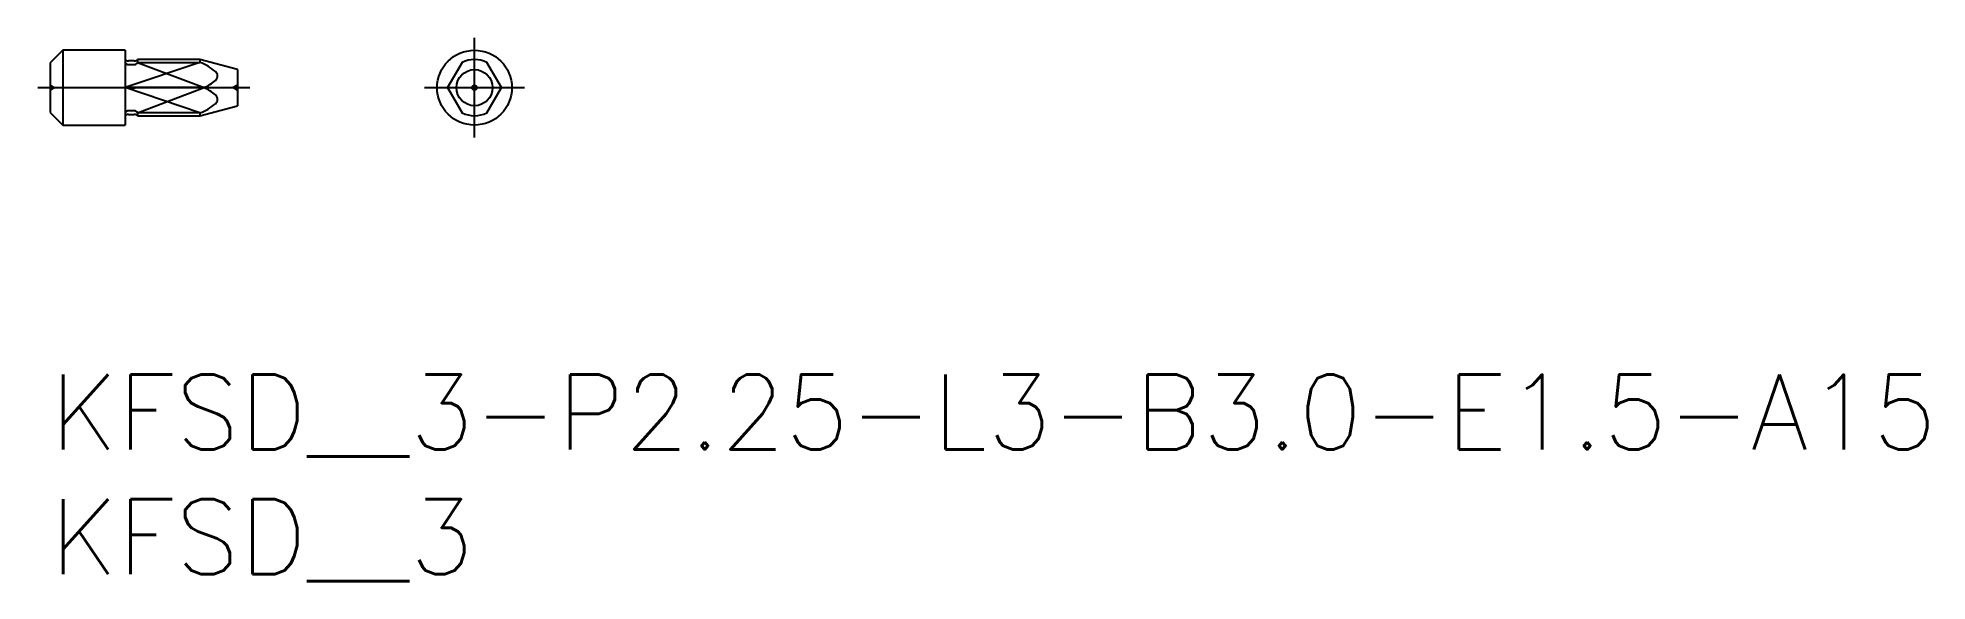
# Model space of a CAD drawing. Extents: x -0.5 to 75.2, y -8.3 to 13.5.
import ezdxf

# ---------------------------------------------------------------- set-up
doc = ezdxf.new("R2010")
doc.units = 0
doc.header["$LTSCALE"] = 0.5
doc.linetypes.add('CENTER', pattern=[50.8, 31.75, -6.35, 6.35, -6.35])
doc.linetypes.add('DASHED', pattern=[19.05, 12.7, -6.35])
for name, color, linetype in [('MSM_CENTER', 1, 'CENTER'), ('MSM_CONTINUOUS', 7, 'CONTINUOUS'), ('MSM_DASHED', 4, 'DASHED'), ('MSM_NARROW', 5, 'CONTINUOUS'), ('MSM_PART_NUMBER', 7, 'CONTINUOUS')]:
    doc.layers.add(name, color=color, linetype=linetype)
doc.styles.get("Standard").update_dxf_attribs({"font": 'txt.shx', "height": 0.5, "bigfont": 'bigfont.shx'})

# ---------------------------------------------------------------- blocks, each defined once
blk = doc.blocks.new('*U18')
at = {"layer": 'MSM_PART_NUMBER'}
blk.add_text('KFSD__3-P2.25-L3-B3.0-E1.5-A15', height=3, dxfattribs=at).set_placement((0, -3))
blk = doc.blocks.new('*U19')
at = {"layer": 'MSM_PART_NUMBER'}
blk.add_text('KFSD__3', height=3, dxfattribs=at).set_placement((0, -8))

msp = doc.modelspace()

# ---------------------------------------------------------------- linework, layer by layer
at = {"layer": 'MSM_CENTER'}
for p, q in [((17, 9.5), (17, 13.5)), ((-0.5, 11.5), (8, 11.5)), ((15, 11.5), (19, 11.5))]:
    msp.add_line(p, q, dxfattribs=at)
at = {"layer": 'MSM_CONTINUOUS'}
for p, q in [((0.5, 13), (0, 12.5)), ((3, 13), (0.5, 13)), ((0.5, 13), (0.5, 10)), ((3, 13), (3, 10)), ((0, 12.5), (0, 10.5)), ((3.368, 12.575), (3.132, 12.575)), ((3.132, 12.425), (3.368, 12.425)), ((6, 12.625), (3.5, 12.625)), ((3.5, 12.625), (3.5, 12.508)), ((3.5, 12.508), (6, 12.508)), ((7.5, 12.223), (6, 12.625)), ((6, 12.625), (6, 12.508)), ((7.5, 12.223), (7.5, 10.777)), ((16.5, 12.508), (15.918, 11.5)), ((18.082, 11.5), (17.5, 12.508)), ((3.08, 11.5), (3, 11.5)), ((3.368, 11.512), (3.132, 11.512)), ((3.132, 11.488), (3.368, 11.488)), ((6.161, 11.5), (3.42, 11.5)), ((15.918, 11.5), (16.5, 10.492)), ((17.5, 10.492), (18.082, 11.5)), ((6, 10.375), (7.5, 10.777)), ((0, 10.5), (0.5, 10)), ((0.5, 10), (3, 10)), ((3.368, 10.575), (3.132, 10.575)), ((3.132, 10.425), (3.368, 10.425)), ((3.5, 10.492), (3.5, 10.375)), ((6, 10.492), (3.5, 10.492)), ((3.5, 10.375), (6, 10.375)), ((6, 10.492), (6, 10.375))]:
    msp.add_line(p, q, dxfattribs=at)
for radius in [1.5, 0.723, 0.1]:
    msp.add_circle((17, 11.5), radius, dxfattribs=at)
for centre, radius, start, end in [((3.132, 12.775), 0.2, 228.59038, 270), ((3.191, 12.642), 0.233, 215.01159, 238.43446), ((3.134, 12.551), 0.126, 239.07573, 269.33788), ((3.368, 12.775), 0.2, 270, 311.40962), ((3.363, 12.561), 0.136, 271.79417, 296.12958), ((3.316, 12.635), 0.223, 298.71567, 325.3657), ((5.306, 10.605), 2.026, 49.76178, 69.96596), ((6.465, 11.969), 0.236, 309.9556, 50.56264), ((17, 11.5), 1.125, 63.6122, 116.3878), ((3.134, 11.388), 0.124, 90.63822, 115.34764), ((3.134, 11.612), 0.124, 244.65236, 269.36178), ((3.366, 11.388), 0.124, 64.63386, 89.38028), ((3.366, 11.612), 0.124, 270.61972, 295.36614), ((5.52, 13.018), 1.648, 292.88822, 311.69396), ((5.52, 9.982), 1.648, 48.30604, 67.11178), ((5.306, 12.395), 2.026, 290.03404, 310.23822), ((6.465, 11.031), 0.236, 309.43736, 50.0444), ((3.191, 10.358), 0.233, 121.56554, 144.98841), ((3.132, 10.225), 0.2, 90, 131.40962), ((3.134, 10.449), 0.126, 90.66212, 120.92427), ((3.363, 10.439), 0.136, 63.87042, 88.20583), ((3.368, 10.225), 0.2, 48.59038, 90), ((3.316, 10.365), 0.223, 34.6343, 61.28433), ((17, 11.5), 1.125, 243.6122, 296.3878)]:
    msp.add_arc(centre, radius, start, end, dxfattribs=at)
at = {"layer": 'MSM_DASHED'}
for p, q in [((0, 11.6), (0.173, 11.5)), ((0.173, 11.5), (0, 11.4)), ((7.5, 11.6), (7.327, 11.5)), ((7.327, 11.5), (7.5, 11.4))]:
    msp.add_line(p, q, dxfattribs=at)
at = {"layer": 'MSM_NARROW'}
for p, q in [((6, 12.508), (3, 11.5)), ((3.5, 12.508), (6.161, 11.5)), ((6, 10.492), (3, 11.5)), ((3.5, 10.492), (6.161, 11.5))]:
    msp.add_line(p, q, dxfattribs=at)

# ---------------------------------------------------------------- block references
at = {"layer": 'MSM_CONTINUOUS'}
for name in ['*U18', '*U19']:
    msp.add_blockref(name, (0, 0), dxfattribs=at)

doc.saveas('drawing.dxf')
